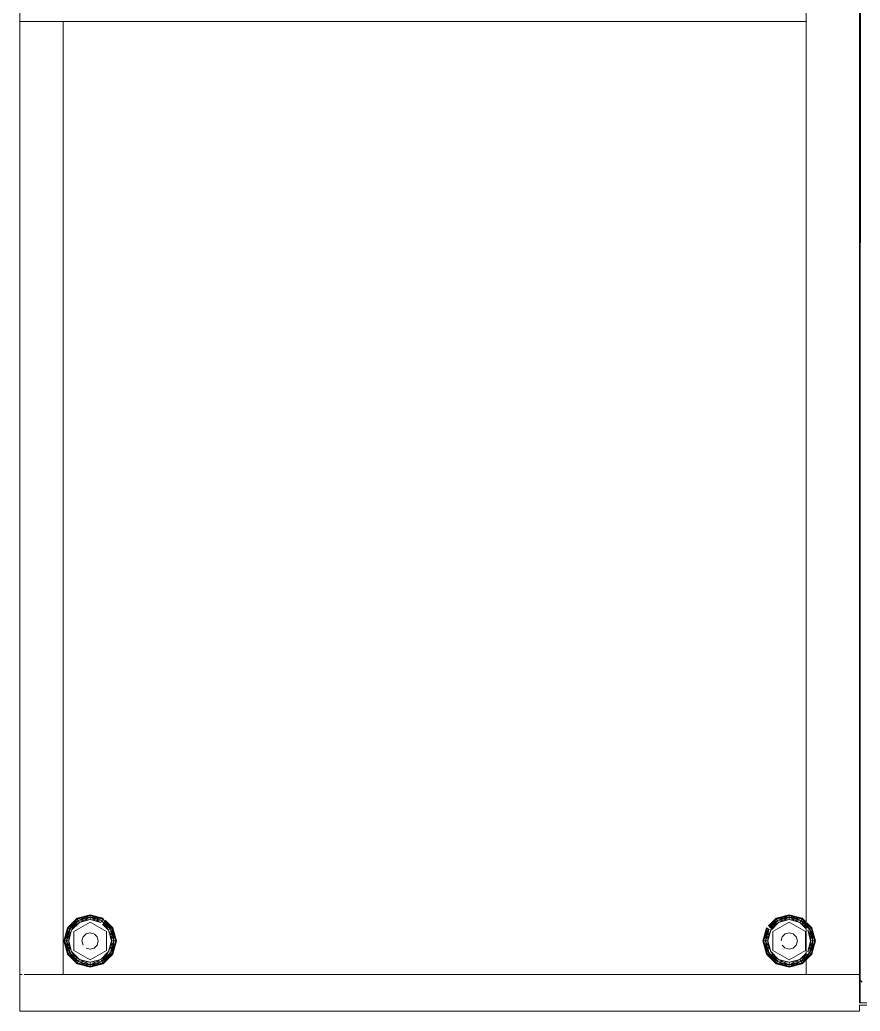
# Model space of a CAD drawing. Header units: inches. Extents: x 0 to 1536, y 72 to 1354.
# Drawn here: x 934.2 to 950.22, y 94.5 to 113.39 of the extents above; entities that cross this region are included whole.
import ezdxf

# ---------------------------------------------------------------- set-up
doc = ezdxf.new("R2010")
doc.units = ezdxf.units.IN
doc.header["$MEASUREMENT"] = 0
doc.layers.add('G-IMPT', color=8, linetype='Continuous', lineweight=9)
doc.layers.add('I-FURN-PNLS', color=30, linetype='Continuous', lineweight=9)

# ---------------------------------------------------------------- blocks, each defined once
blk = doc.blocks.new('WORKSTATION_1 - NCARB Leverage OPT A_dwg_3_KPWL4236-V38-Level XX  POWER _ SIGNAL')
at = {"layer": 'G-IMPT'}
for p, q in [((37.5, -1.5), (37.5, -1)), ((37.5, -1.5), (37.5, -1)), ((37.05, -1.5), (37.459, -1.5)), ((37.05, -1.5), (37.459, -1.5))]:
    blk.add_line(p, q, dxfattribs=at)
blk = doc.blocks.new('WORKSTATION_1 - NCARB Leverage OPT A_dwg_3_KESS2436-7491116-Level XX  POWER _ SIGNAL')
at = {"layer": 'G-IMPT'}
for p, q in [((36.987, -1.493), (1.974, -1.471)), ((36.987, -1.493), (2.013, -1.493)), ((2.013, -1.493), (36.987, -1.493)), ((2.013, -1.493), (36.975, -1.5)), ((36.975, -1.5), (2.025, -1.5)), ((36.975, -1.5), (2.025, -1.5)), ((36.987, -1.493), (2.027, -1.5)), ((36.975, -1.5), (37.012, -1.493)), ((37.012, -1.493), (36.975, -1.5)), ((37.012, -1.493), (36.975, -1.5)), ((37.012, -1.493), (37.046, -1.471)), ((37.046, -1.471), (37.012, -1.493)), ((37.012, -1.493), (37.046, -1.471))]:
    blk.add_line(p, q, dxfattribs=at)
blk = doc.blocks.new('WORKSTATION_1 - NCARB Leverage OPT A_dwg_3_KESS1236-V39-Level XX  POWER _ SIGNAL')
at = {"layer": 'G-IMPT'}
for p, q in [((37.012, -1.493), (1.988, -1.493)), ((36.975, -1.5), (1.988, -1.493)), ((2.025, -1.5), (36.975, -1.5)), ((36.975, -1.5), (2.025, -1.5)), ((36.975, -1.5), (37.012, -1.493)), ((36.975, -1.5), (37.012, -1.493)), ((37.025, -1.487), (37.012, -1.493)), ((37.024, -1.487), (37.025, -1.487)), ((37.062, -1.45), (37.025, -1.487)), ((37.025, -1.487), (37.046, -1.471))]:
    blk.add_line(p, q, dxfattribs=at)
blk = doc.blocks.new('WORKSTATION_1 - NCARB Leverage OPT A_dwg_3_42NN AA36_000000-7491118-Level XX  POWER _ SIGNAL')
for name in ['WORKSTATION_1 - NCARB Leverage OPT A_dwg_3_KPWL4236-V38-Level XX  POWER _ SIGNAL', 'WORKSTATION_1 - NCARB Leverage OPT A_dwg_3_KESS2436-7491116-Level XX  POWER _ SIGNAL', 'WORKSTATION_1 - NCARB Leverage OPT A_dwg_3_KESS1236-V39-Level XX  POWER _ SIGNAL']:
    blk.add_blockref(name, (0, 0))
blk = doc.blocks.new('WORKSTATION_1 - NCARB Leverage OPT A_dwg_3_KPGAS0972-7491113-Level XX  POWER _ SIGNAL')
at = {"layer": 'G-IMPT'}
for p, q in [((73.459, -1.492), (1.5, -1.47)), ((73.459, -1.485), (1.5, -1.496)), ((1.5, -1.492), (73.459, -1.492)), ((73.459, -1.5), (1.5, -1.492)), ((1.5, -1.496), (73.459, -1.496)), ((73.459, -1.496), (1.5, -1.5)), ((1.5, -1.5), (73.459, -1.5)), ((1.5, -1.5), (73.459, -1.5)), ((73.46, -1.492), (73.46, -1.47)), ((73.46, -1.485), (73.46, -1.496)), ((73.46, -1.5), (73.46, -1.492)), ((73.46, -1.496), (73.46, -1.5))]:
    blk.add_line(p, q, dxfattribs=at)
blk = doc.blocks.new('WORKSTATION_1 - NCARB Leverage OPT A_dwg_3_UGHS1672R-7491110-Level XX  POWER _ SIGNAL')
at = {"layer": 'G-IMPT'}
for p, q in [((36.289, 16), (71.181, 16)), ((36.289, 16), (71.181, 16)), ((36.289, 16), (71.181, 16)), ((36.289, 16), (71.181, 16)), ((36.289, 16), (71.239, 16)), ((71.239, 16), (36.289, 16)), ((71.181, 16), (71.181, 14.984)), ((71.181, 16), (71.181, 14.984)), ((71.181, 16), (71.239, 16)), ((71.239, 16), (71.181, 16)), ((71.181, 14.984), (71.181, 16)), ((71.181, 0.081), (71.181, 16)), ((71.181, 16), (71.181, 0.827)), ((71.181, 16), (71.181, 0.827)), ((71.239, 16), (71.288, 16)), ((71.288, 16), (71.239, 16)), ((71.239, 16), (71.288, 16)), ((71.288, 16), (71.239, 16)), ((71.314, 16), (71.723, 16)), ((71.314, 16), (71.723, 16)), ((71.723, 16), (71.314, 16)), ((71.723, 16), (71.314, 16)), ((71.764, 16), (71.882, 16)), ((71.882, 16), (71.764, 16)), ((71.764, 16), (71.882, 16)), ((71.882, 16), (71.764, 16)), ((71.882, 0), (71.882, 16)), ((71.882, 16), (71.882, 0)), ((71.882, 0), (71.882, 16)), ((71.882, 16), (71.882, 0)), ((70.543, 15.161), (70.293, 15.094)), ((70.293, 15.094), (70.543, 15.149)), ((70.3, 15.084), (70.543, 15.161)), ((70.543, 15.149), (70.3, 15.084)), ((70.543, 15.149), (70.3, 15.084)), ((70.317, 15.054), (70.543, 15.149)), ((70.793, 15.094), (70.543, 15.161)), ((70.543, 15.161), (70.543, 15.149)), ((70.543, 15.161), (70.787, 15.084)), ((70.543, 15.149), (70.543, 15.161)), ((70.543, 15.149), (70.543, 15.114)), ((70.787, 15.084), (70.543, 15.149)), ((70.543, 15.149), (70.77, 15.054)), ((70.543, 15.149), (70.793, 15.094)), ((70.787, 15.084), (70.543, 15.149)), ((70.543, 15.114), (70.543, 15.149)), ((26.088, 14.984), (71.181, 14.984)), ((52.316, 14.984), (53.017, 14.984)), ((53.017, 14.984), (52.316, 14.984)), ((53.017, 14.984), (52.316, 14.984)), ((53.017, 14.984), (71.181, 14.984)), ((53.017, 0.827), (53.017, 14.984)), ((53.017, 14.984), (71.181, 14.984)), ((53.017, 0.827), (53.017, 14.984)), ((53.017, 0.827), (53.017, 14.984)), ((53.017, 14.984), (71.181, 14.984)), ((53.017, 0), (53.017, 14.984)), ((70.183, 14.984), (70.11, 14.911)), ((70.11, 14.911), (70.19, 14.984)), ((70.2, 14.984), (70.121, 14.905)), ((70.2, 14.984), (70.121, 14.905)), ((70.121, 14.905), (70.223, 14.982)), ((70.121, 14.905), (70.149, 14.936)), ((70.149, 14.936), (70.193, 14.984)), ((70.151, 14.888), (70.247, 14.984)), ((70.151, 14.888), (70.224, 14.984)), ((70.247, 14.984), (70.151, 14.888)), ((70.224, 14.936), (70.151, 14.888)), ((70.182, 14.661), (70.363, 14.974)), ((70.363, 14.974), (70.182, 14.661)), ((70.271, 14.984), (70.192, 14.864)), ((70.312, 14.984), (70.192, 14.864)), ((70.293, 15.094), (70.197, 14.998)), ((70.206, 14.998), (70.293, 15.094)), ((70.206, 14.998), (70.3, 15.084)), ((70.3, 15.084), (70.214, 14.998)), ((70.3, 15.084), (70.214, 14.998)), ((70.235, 14.998), (70.3, 15.084)), ((70.243, 14.998), (70.317, 15.054)), ((70.297, 14.984), (70.251, 14.954)), ((70.261, 14.998), (70.317, 15.054)), ((70.317, 15.054), (70.261, 14.998)), ((70.317, 15.054), (70.279, 14.997)), ((70.293, 15.094), (70.3, 15.084)), ((70.3, 15.084), (70.293, 15.094)), ((70.3, 15.084), (70.543, 15.114)), ((70.3, 15.084), (70.317, 15.054)), ((70.317, 15.054), (70.3, 15.084)), ((70.317, 15.054), (70.543, 15.114)), ((70.543, 15.114), (70.317, 15.054)), ((70.543, 15.067), (70.317, 15.054)), ((70.34, 15.013), (70.317, 15.054)), ((70.34, 15.013), (70.317, 15.054)), ((70.543, 15.114), (70.34, 15.013)), ((70.34, 15.013), (70.543, 15.067)), ((70.543, 15.067), (70.34, 15.013)), ((70.363, 14.974), (70.724, 14.974)), ((70.724, 14.974), (70.363, 14.974)), ((70.543, 15.114), (70.77, 15.054)), ((70.543, 15.067), (70.543, 15.114)), ((70.746, 15.013), (70.543, 15.114)), ((70.543, 15.114), (70.787, 15.084)), ((70.543, 15.067), (70.543, 15.114)), ((70.77, 15.054), (70.543, 15.114)), ((70.746, 15.013), (70.543, 15.067)), ((70.77, 15.054), (70.543, 15.067)), ((70.746, 15.013), (70.543, 15.067)), ((70.724, 14.974), (70.904, 14.661)), ((70.724, 14.974), (70.904, 14.661)), ((70.746, 15.013), (70.77, 15.054)), ((70.746, 15.013), (70.77, 15.054)), ((70.787, 15.084), (70.77, 15.054)), ((70.77, 15.054), (70.787, 15.084)), ((70.834, 14.989), (70.77, 15.054)), ((70.812, 14.99), (70.77, 15.054)), ((70.77, 15.054), (70.855, 14.989)), ((70.834, 14.989), (70.77, 15.054)), ((70.895, 14.864), (70.775, 14.984)), ((70.895, 14.864), (70.775, 14.984)), ((70.793, 15.094), (70.787, 15.084)), ((70.787, 15.084), (70.793, 15.094)), ((70.882, 14.989), (70.787, 15.084)), ((70.787, 15.084), (70.859, 14.989)), ((70.787, 15.084), (70.892, 14.988)), ((70.882, 14.989), (70.787, 15.084)), ((70.936, 14.888), (70.79, 14.984)), ((70.899, 14.988), (70.793, 15.094)), ((70.793, 15.094), (70.89, 14.988)), ((70.936, 14.888), (70.839, 14.984)), ((70.936, 14.888), (70.839, 14.984)), ((70.895, 14.864), (70.847, 14.936)), ((70.861, 14.984), (70.965, 14.905)), ((70.864, 14.982), (70.936, 14.888)), ((70.934, 14.936), (70.886, 14.984)), ((70.965, 14.905), (70.886, 14.984)), ((70.893, 14.984), (70.937, 14.936)), ((70.896, 14.984), (70.976, 14.911)), ((70.976, 14.911), (70.903, 14.984)), ((70.965, 14.905), (70.934, 14.936)), ((70.937, 14.936), (70.965, 14.905)), ((71.181, 0.827), (71.181, 14.984)), ((71.181, 0.827), (71.181, 14.984)), ((71.181, 0.827), (71.181, 14.984)), ((70.043, 14.661), (70.11, 14.911)), ((70.043, 14.661), (70.121, 14.905)), ((70.056, 14.661), (70.11, 14.911)), ((70.056, 14.661), (70.121, 14.905)), ((70.056, 14.661), (70.121, 14.905)), ((70.056, 14.661), (70.151, 14.888)), ((70.09, 14.661), (70.121, 14.905)), ((70.09, 14.661), (70.151, 14.888)), ((70.151, 14.888), (70.09, 14.661)), ((70.192, 14.864), (70.09, 14.661)), ((70.11, 14.911), (70.121, 14.905)), ((70.121, 14.905), (70.11, 14.911)), ((70.121, 14.905), (70.151, 14.888)), ((70.151, 14.888), (70.121, 14.905)), ((70.151, 14.888), (70.137, 14.661)), ((70.192, 14.864), (70.137, 14.661)), ((70.192, 14.864), (70.151, 14.888)), ((70.192, 14.864), (70.151, 14.888)), ((70.409, 14.739), (70.388, 14.661)), ((70.409, 14.739), (70.388, 14.661)), ((70.388, 14.661), (70.409, 14.739)), ((70.466, 14.796), (70.409, 14.739)), ((70.466, 14.796), (70.409, 14.739)), ((70.409, 14.739), (70.466, 14.796)), ((70.543, 14.817), (70.466, 14.796)), ((70.543, 14.817), (70.466, 14.796)), ((70.466, 14.796), (70.543, 14.817)), ((70.621, 14.796), (70.543, 14.817)), ((70.621, 14.796), (70.543, 14.817)), ((70.543, 14.817), (70.621, 14.796)), ((70.678, 14.739), (70.621, 14.796)), ((70.678, 14.739), (70.621, 14.796)), ((70.621, 14.796), (70.678, 14.739)), ((70.699, 14.661), (70.678, 14.739)), ((70.699, 14.661), (70.678, 14.739)), ((70.678, 14.739), (70.699, 14.661)), ((70.895, 14.864), (70.936, 14.888)), ((70.895, 14.864), (70.936, 14.888)), ((70.949, 14.661), (70.895, 14.864)), ((70.996, 14.661), (70.895, 14.864)), ((70.949, 14.661), (70.895, 14.864)), ((70.965, 14.905), (70.936, 14.888)), ((70.936, 14.888), (70.965, 14.905)), ((70.936, 14.888), (70.996, 14.661)), ((70.941, 14.797), (70.936, 14.888)), ((70.936, 14.888), (71.031, 14.661)), ((70.996, 14.661), (70.936, 14.888)), ((70.949, 14.661), (70.943, 14.768)), ((70.976, 14.911), (70.965, 14.905)), ((70.965, 14.905), (70.976, 14.911)), ((71.031, 14.661), (70.965, 14.905)), ((70.965, 14.905), (70.996, 14.661)), ((70.965, 14.905), (71.043, 14.661)), ((71.031, 14.661), (70.965, 14.905)), ((71.043, 14.661), (70.976, 14.911)), ((70.976, 14.911), (71.031, 14.661)), ((70.043, 14.661), (70.11, 14.411)), ((70.043, 14.661), (70.056, 14.661)), ((70.121, 14.418), (70.043, 14.661)), ((70.056, 14.661), (70.043, 14.661)), ((70.056, 14.661), (70.09, 14.661)), ((70.056, 14.661), (70.121, 14.418)), ((70.11, 14.411), (70.056, 14.661)), ((70.056, 14.661), (70.121, 14.418)), ((70.151, 14.435), (70.056, 14.661)), ((70.09, 14.661), (70.056, 14.661)), ((70.151, 14.435), (70.09, 14.661)), ((70.137, 14.661), (70.09, 14.661)), ((70.121, 14.418), (70.09, 14.661)), ((70.09, 14.661), (70.151, 14.435)), ((70.09, 14.661), (70.192, 14.458)), ((70.137, 14.661), (70.09, 14.661)), ((70.137, 14.661), (70.151, 14.435)), ((70.137, 14.661), (70.192, 14.458)), ((70.182, 14.661), (70.363, 14.349)), ((70.182, 14.661), (70.363, 14.349)), ((70.388, 14.661), (70.409, 14.584)), ((70.409, 14.584), (70.388, 14.661)), ((70.409, 14.584), (70.388, 14.661)), ((70.409, 14.584), (70.466, 14.527)), ((70.466, 14.527), (70.409, 14.584)), ((70.466, 14.527), (70.409, 14.584)), ((70.678, 14.584), (70.621, 14.527)), ((70.678, 14.584), (70.621, 14.527)), ((70.678, 14.584), (70.621, 14.527)), ((70.681, 14.594), (70.699, 14.661)), ((70.699, 14.661), (70.681, 14.594)), ((70.699, 14.661), (70.681, 14.594)), ((70.904, 14.661), (70.724, 14.349)), ((70.904, 14.661), (70.724, 14.349)), ((70.895, 14.458), (70.949, 14.661)), ((70.895, 14.458), (70.996, 14.661)), ((70.895, 14.458), (70.949, 14.661)), ((70.996, 14.661), (70.936, 14.435)), ((71.031, 14.661), (70.936, 14.435)), ((70.936, 14.435), (70.996, 14.661)), ((70.936, 14.435), (70.949, 14.661)), ((70.949, 14.661), (70.996, 14.661)), ((70.949, 14.661), (70.996, 14.661)), ((70.965, 14.418), (71.031, 14.661)), ((71.043, 14.661), (70.965, 14.418)), ((70.965, 14.418), (71.031, 14.661)), ((70.996, 14.661), (70.965, 14.418)), ((70.976, 14.411), (71.043, 14.661)), ((71.031, 14.661), (70.976, 14.411)), ((71.031, 14.661), (70.996, 14.661)), ((70.996, 14.661), (71.031, 14.661)), ((71.043, 14.661), (71.031, 14.661)), ((71.031, 14.661), (71.043, 14.661)), ((70.11, 14.411), (70.121, 14.418)), ((70.121, 14.418), (70.11, 14.411)), ((70.11, 14.411), (70.257, 14.264)), ((70.265, 14.27), (70.11, 14.411)), ((70.121, 14.418), (70.151, 14.435)), ((70.151, 14.435), (70.121, 14.418)), ((70.121, 14.418), (70.267, 14.272)), ((70.259, 14.266), (70.121, 14.418)), ((70.121, 14.418), (70.267, 14.272)), ((70.29, 14.29), (70.121, 14.418)), ((70.192, 14.458), (70.151, 14.435)), ((70.192, 14.458), (70.151, 14.435)), ((70.293, 14.292), (70.151, 14.435)), ((70.272, 14.276), (70.151, 14.435)), ((70.151, 14.435), (70.293, 14.292)), ((70.151, 14.435), (70.327, 14.319)), ((70.192, 14.458), (70.299, 14.297)), ((70.192, 14.458), (70.33, 14.321)), ((70.466, 14.527), (70.543, 14.506)), ((70.543, 14.506), (70.466, 14.527)), ((70.543, 14.506), (70.466, 14.527)), ((70.895, 14.458), (70.746, 14.31)), ((70.895, 14.458), (70.746, 14.31)), ((70.746, 14.31), (70.936, 14.435)), ((70.895, 14.458), (70.77, 14.269)), ((70.936, 14.435), (70.77, 14.269)), ((70.936, 14.435), (70.77, 14.269)), ((70.965, 14.418), (70.77, 14.269)), ((70.936, 14.435), (70.787, 14.239)), ((70.787, 14.239), (70.965, 14.418)), ((70.787, 14.239), (70.965, 14.418)), ((70.976, 14.411), (70.787, 14.239)), ((70.965, 14.418), (70.793, 14.228)), ((70.793, 14.228), (70.976, 14.411)), ((70.895, 14.458), (70.936, 14.435)), ((70.895, 14.458), (70.936, 14.435)), ((70.965, 14.418), (70.936, 14.435)), ((70.936, 14.435), (70.965, 14.418)), ((70.976, 14.411), (70.965, 14.418)), ((70.965, 14.418), (70.976, 14.411)), ((70.293, 14.228), (70.3, 14.239)), ((70.3, 14.239), (70.293, 14.228)), ((70.293, 14.228), (70.543, 14.161)), ((70.543, 14.174), (70.293, 14.228)), ((70.3, 14.239), (70.317, 14.269)), ((70.317, 14.269), (70.3, 14.239)), ((70.3, 14.239), (70.543, 14.174)), ((70.543, 14.161), (70.3, 14.239)), ((70.3, 14.239), (70.543, 14.174)), ((70.543, 14.208), (70.3, 14.239)), ((70.34, 14.31), (70.317, 14.269)), ((70.34, 14.31), (70.317, 14.269)), ((70.543, 14.208), (70.317, 14.269)), ((70.543, 14.174), (70.317, 14.269)), ((70.317, 14.269), (70.543, 14.208)), ((70.317, 14.269), (70.543, 14.255)), ((70.34, 14.31), (70.543, 14.208)), ((70.34, 14.31), (70.543, 14.255)), ((70.366, 14.349), (70.724, 14.349)), ((70.366, 14.349), (70.724, 14.349)), ((70.746, 14.31), (70.543, 14.255)), ((70.543, 14.208), (70.746, 14.31)), ((70.543, 14.255), (70.746, 14.31)), ((70.77, 14.269), (70.543, 14.208)), ((70.543, 14.255), (70.77, 14.269)), ((70.77, 14.269), (70.543, 14.174)), ((70.543, 14.208), (70.77, 14.269)), ((70.543, 14.255), (70.543, 14.208)), ((70.543, 14.255), (70.543, 14.208)), ((70.543, 14.174), (70.787, 14.239)), ((70.787, 14.239), (70.543, 14.208)), ((70.787, 14.239), (70.543, 14.161)), ((70.543, 14.174), (70.787, 14.239)), ((70.543, 14.161), (70.793, 14.228)), ((70.793, 14.228), (70.543, 14.174)), ((70.543, 14.174), (70.543, 14.208)), ((70.543, 14.208), (70.543, 14.174)), ((70.543, 14.161), (70.543, 14.174)), ((70.543, 14.174), (70.543, 14.161)), ((70.746, 14.31), (70.77, 14.269)), ((70.746, 14.31), (70.77, 14.269)), ((70.787, 14.239), (70.77, 14.269)), ((70.77, 14.269), (70.787, 14.239)), ((70.793, 14.228), (70.787, 14.239)), ((70.787, 14.239), (70.793, 14.228)), ((70.121, 1.582), (70.317, 1.731)), ((70.293, 1.772), (70.151, 1.629)), ((70.153, 1.628), (70.3, 1.761)), ((70.159, 1.624), (70.293, 1.772)), ((70.3, 1.761), (70.161, 1.622)), ((70.3, 1.761), (70.161, 1.622)), ((70.182, 1.606), (70.3, 1.761)), ((70.187, 1.601), (70.317, 1.731)), ((70.187, 1.601), (70.317, 1.731)), ((70.216, 1.579), (70.317, 1.731)), ((70.543, 1.839), (70.293, 1.772)), ((70.293, 1.772), (70.543, 1.826)), ((70.293, 1.772), (70.3, 1.761)), ((70.3, 1.761), (70.293, 1.772)), ((70.3, 1.761), (70.543, 1.839)), ((70.543, 1.826), (70.3, 1.761)), ((70.543, 1.826), (70.3, 1.761)), ((70.3, 1.761), (70.543, 1.792)), ((70.3, 1.761), (70.317, 1.731)), ((70.317, 1.731), (70.3, 1.761)), ((70.317, 1.731), (70.543, 1.826)), ((70.317, 1.731), (70.543, 1.792)), ((70.543, 1.792), (70.317, 1.731)), ((70.543, 1.745), (70.317, 1.731)), ((70.34, 1.69), (70.317, 1.731)), ((70.34, 1.69), (70.317, 1.731)), ((70.543, 1.792), (70.34, 1.69)), ((70.543, 1.745), (70.34, 1.69)), ((70.793, 1.772), (70.543, 1.839)), ((70.543, 1.839), (70.543, 1.826)), ((70.543, 1.839), (70.787, 1.761)), ((70.543, 1.826), (70.543, 1.839)), ((70.543, 1.826), (70.543, 1.792)), ((70.787, 1.761), (70.543, 1.826)), ((70.543, 1.826), (70.77, 1.731)), ((70.543, 1.826), (70.793, 1.772)), ((70.787, 1.761), (70.543, 1.826)), ((70.543, 1.792), (70.543, 1.826)), ((70.543, 1.792), (70.77, 1.731)), ((70.543, 1.745), (70.543, 1.792)), ((70.746, 1.69), (70.543, 1.792)), ((70.543, 1.792), (70.787, 1.761)), ((70.543, 1.745), (70.543, 1.792)), ((70.77, 1.731), (70.543, 1.792)), ((70.746, 1.69), (70.543, 1.745)), ((70.77, 1.731), (70.543, 1.745)), ((70.746, 1.69), (70.543, 1.745)), ((70.746, 1.69), (70.77, 1.731)), ((70.746, 1.69), (70.77, 1.731)), ((70.787, 1.761), (70.77, 1.731)), ((70.77, 1.731), (70.787, 1.761)), ((70.77, 1.731), (70.936, 1.565)), ((70.895, 1.542), (70.77, 1.731)), ((70.77, 1.731), (70.965, 1.582)), ((70.936, 1.565), (70.77, 1.731)), ((70.793, 1.772), (70.787, 1.761)), ((70.787, 1.761), (70.793, 1.772)), ((70.965, 1.582), (70.787, 1.761)), ((70.787, 1.761), (70.936, 1.565)), ((70.787, 1.761), (70.976, 1.589)), ((70.965, 1.582), (70.787, 1.761)), ((70.976, 1.589), (70.793, 1.772)), ((70.793, 1.772), (70.965, 1.582)), ((70.11, 1.589), (70.043, 1.339)), ((70.043, 1.339), (70.121, 1.582)), ((70.056, 1.339), (70.11, 1.589)), ((70.121, 1.582), (70.056, 1.339)), ((70.121, 1.582), (70.056, 1.339)), ((70.056, 1.339), (70.151, 1.565)), ((70.09, 1.339), (70.121, 1.582)), ((70.09, 1.339), (70.151, 1.565)), ((70.151, 1.565), (70.09, 1.339)), ((70.192, 1.542), (70.09, 1.339)), ((70.11, 1.589), (70.121, 1.582)), ((70.121, 1.582), (70.11, 1.589)), ((70.121, 1.582), (70.151, 1.565)), ((70.151, 1.565), (70.121, 1.582)), ((70.151, 1.565), (70.137, 1.339)), ((70.192, 1.542), (70.137, 1.339)), ((70.34, 1.69), (70.151, 1.565)), ((70.192, 1.542), (70.151, 1.565)), ((70.192, 1.542), (70.151, 1.565)), ((70.182, 1.339), (70.363, 1.651)), ((70.182, 1.339), (70.363, 1.651)), ((70.223, 1.573), (70.34, 1.69)), ((70.724, 1.651), (70.363, 1.651)), ((70.724, 1.651), (70.363, 1.651)), ((70.904, 1.339), (70.724, 1.651)), ((70.904, 1.339), (70.724, 1.651)), ((70.895, 1.542), (70.746, 1.69)), ((70.936, 1.565), (70.746, 1.69)), ((70.895, 1.542), (70.746, 1.69)), ((70.895, 1.542), (70.936, 1.565)), ((70.895, 1.542), (70.936, 1.565)), ((70.895, 1.542), (70.949, 1.339)), ((70.996, 1.339), (70.895, 1.542)), ((70.949, 1.339), (70.895, 1.542)), ((70.965, 1.582), (70.936, 1.565)), ((70.936, 1.565), (70.965, 1.582)), ((70.936, 1.565), (70.996, 1.339)), ((70.949, 1.339), (70.936, 1.565)), ((70.936, 1.565), (71.031, 1.339)), ((70.996, 1.339), (70.936, 1.565)), ((70.976, 1.589), (70.965, 1.582)), ((70.965, 1.582), (70.976, 1.589)), ((71.031, 1.339), (70.965, 1.582)), ((70.965, 1.582), (70.996, 1.339)), ((70.965, 1.582), (71.043, 1.339)), ((71.031, 1.339), (70.965, 1.582)), ((71.043, 1.339), (70.976, 1.589)), ((70.976, 1.589), (71.031, 1.339)), ((70.043, 1.339), (70.11, 1.089)), ((70.043, 1.339), (70.056, 1.339)), ((70.121, 1.095), (70.043, 1.339)), ((70.056, 1.339), (70.043, 1.339)), ((70.056, 1.339), (70.09, 1.339)), ((70.056, 1.339), (70.121, 1.095)), ((70.11, 1.089), (70.056, 1.339)), ((70.056, 1.339), (70.121, 1.095)), ((70.151, 1.112), (70.056, 1.339)), ((70.09, 1.339), (70.056, 1.339)), ((70.151, 1.112), (70.09, 1.339)), ((70.137, 1.339), (70.09, 1.339)), ((70.121, 1.095), (70.09, 1.339)), ((70.09, 1.339), (70.151, 1.112)), ((70.09, 1.339), (70.192, 1.136)), ((70.137, 1.339), (70.09, 1.339)), ((70.137, 1.339), (70.151, 1.112)), ((70.137, 1.339), (70.192, 1.136)), ((70.363, 1.026), (70.182, 1.339)), ((70.363, 1.026), (70.182, 1.339)), ((70.409, 1.416), (70.388, 1.339)), ((70.388, 1.339), (70.409, 1.416)), ((70.388, 1.339), (70.409, 1.416)), ((70.388, 1.339), (70.409, 1.261)), ((70.388, 1.339), (70.409, 1.261)), ((70.409, 1.261), (70.388, 1.339)), ((70.416, 1.423), (70.466, 1.473)), ((70.416, 1.423), (70.466, 1.473)), ((70.416, 1.423), (70.466, 1.473)), ((70.543, 1.494), (70.466, 1.473)), ((70.466, 1.473), (70.543, 1.494)), ((70.466, 1.473), (70.543, 1.494)), ((70.621, 1.473), (70.543, 1.494)), ((70.543, 1.494), (70.621, 1.473)), ((70.543, 1.494), (70.621, 1.473)), ((70.678, 1.416), (70.621, 1.473)), ((70.621, 1.473), (70.678, 1.416)), ((70.621, 1.473), (70.678, 1.416)), ((70.699, 1.339), (70.678, 1.416)), ((70.678, 1.416), (70.699, 1.339)), ((70.678, 1.416), (70.699, 1.339)), ((70.678, 1.261), (70.699, 1.339)), ((70.678, 1.261), (70.699, 1.339)), ((70.699, 1.339), (70.678, 1.261)), ((70.904, 1.339), (70.724, 1.026)), ((70.724, 1.026), (70.904, 1.339)), ((70.949, 1.339), (70.895, 1.136)), ((70.895, 1.136), (70.996, 1.339)), ((70.895, 1.136), (70.949, 1.339)), ((70.996, 1.339), (70.936, 1.112)), ((71.031, 1.339), (70.936, 1.112)), ((70.936, 1.112), (70.996, 1.339)), ((70.936, 1.112), (70.949, 1.339)), ((70.949, 1.339), (70.996, 1.339)), ((70.949, 1.339), (70.996, 1.339)), ((71.031, 1.339), (70.965, 1.095)), ((71.043, 1.339), (70.965, 1.095)), ((71.031, 1.339), (70.965, 1.095)), ((70.996, 1.339), (70.965, 1.095)), ((71.043, 1.339), (70.976, 1.089)), ((71.031, 1.339), (70.976, 1.089)), ((71.031, 1.339), (70.996, 1.339)), ((70.996, 1.339), (71.031, 1.339)), ((71.043, 1.339), (71.031, 1.339)), ((71.031, 1.339), (71.043, 1.339)), ((70.192, 1.136), (70.151, 1.112)), ((70.192, 1.136), (70.151, 1.112)), ((70.192, 1.136), (70.317, 0.946)), ((70.192, 1.136), (70.34, 0.987)), ((70.409, 1.261), (70.466, 1.204)), ((70.409, 1.261), (70.466, 1.204)), ((70.466, 1.204), (70.409, 1.261)), ((70.466, 1.204), (70.543, 1.183)), ((70.466, 1.204), (70.543, 1.183)), ((70.543, 1.183), (70.466, 1.204)), ((70.543, 1.183), (70.621, 1.204)), ((70.543, 1.183), (70.621, 1.204)), ((70.621, 1.204), (70.543, 1.183)), ((70.895, 1.136), (70.746, 0.987)), ((70.746, 0.987), (70.895, 1.136)), ((70.77, 0.946), (70.895, 1.136)), ((70.895, 1.136), (70.936, 1.112)), ((70.895, 1.136), (70.936, 1.112)), ((70.11, 1.089), (70.121, 1.095)), ((70.121, 1.095), (70.11, 1.089)), ((70.11, 1.089), (70.293, 0.906)), ((70.3, 0.916), (70.11, 1.089)), ((70.121, 1.095), (70.151, 1.112)), ((70.151, 1.112), (70.121, 1.095)), ((70.121, 1.095), (70.3, 0.916)), ((70.293, 0.906), (70.121, 1.095)), ((70.121, 1.095), (70.3, 0.916)), ((70.317, 0.946), (70.121, 1.095)), ((70.151, 1.112), (70.317, 0.946)), ((70.3, 0.916), (70.151, 1.112)), ((70.151, 1.112), (70.317, 0.946)), ((70.151, 1.112), (70.34, 0.987)), ((70.3, 0.916), (70.317, 0.946)), ((70.317, 0.946), (70.3, 0.916)), ((70.34, 0.987), (70.317, 0.946)), ((70.34, 0.987), (70.317, 0.946)), ((70.543, 0.886), (70.317, 0.946)), ((70.543, 0.851), (70.317, 0.946)), ((70.317, 0.946), (70.543, 0.886)), ((70.317, 0.946), (70.543, 0.933)), ((70.34, 0.987), (70.543, 0.886)), ((70.34, 0.987), (70.543, 0.933)), ((70.724, 1.026), (70.363, 1.026)), ((70.363, 1.026), (70.724, 1.026)), ((70.746, 0.987), (70.543, 0.933)), ((70.543, 0.886), (70.746, 0.987)), ((70.543, 0.933), (70.746, 0.987)), ((70.77, 0.946), (70.543, 0.886)), ((70.543, 0.933), (70.77, 0.946)), ((70.77, 0.946), (70.543, 0.851)), ((70.543, 0.886), (70.77, 0.946)), ((70.746, 0.987), (70.836, 1.046)), ((70.746, 0.987), (70.77, 0.946)), ((70.746, 0.987), (70.77, 0.946)), ((70.936, 1.112), (70.77, 0.946)), ((70.77, 0.946), (70.936, 1.112)), ((70.864, 1.018), (70.77, 0.946)), ((70.787, 0.916), (70.77, 0.946)), ((70.77, 0.946), (70.787, 0.916)), ((70.936, 1.112), (70.787, 0.916)), ((70.787, 0.916), (70.965, 1.095)), ((70.787, 0.916), (70.965, 1.095)), ((70.976, 1.089), (70.787, 0.916)), ((70.965, 1.095), (70.793, 0.906)), ((70.793, 0.906), (70.976, 1.089)), ((70.87, 1.069), (70.936, 1.112)), ((70.965, 1.095), (70.9, 1.046)), ((70.965, 1.095), (70.936, 1.112)), ((70.936, 1.112), (70.965, 1.095)), ((70.976, 1.089), (70.965, 1.095)), ((70.965, 1.095), (70.976, 1.089)), ((53.017, 0.827), (71.181, 0.827)), ((53.017, 0), (53.017, 0.827)), ((53.017, 0.827), (71.181, 0.827)), ((70.293, 0.906), (70.3, 0.916)), ((70.3, 0.916), (70.293, 0.906)), ((70.293, 0.906), (70.543, 0.839)), ((70.543, 0.851), (70.293, 0.906)), ((70.3, 0.916), (70.543, 0.851)), ((70.543, 0.839), (70.3, 0.916)), ((70.3, 0.916), (70.543, 0.851)), ((70.543, 0.886), (70.3, 0.916)), ((70.543, 0.933), (70.543, 0.886)), ((70.543, 0.933), (70.543, 0.886)), ((70.543, 0.851), (70.787, 0.916)), ((70.787, 0.916), (70.543, 0.886)), ((70.787, 0.916), (70.543, 0.839)), ((70.543, 0.851), (70.787, 0.916)), ((70.543, 0.839), (70.793, 0.906)), ((70.793, 0.906), (70.543, 0.851)), ((70.543, 0.851), (70.543, 0.886)), ((70.543, 0.886), (70.543, 0.851)), ((70.543, 0.839), (70.543, 0.851)), ((70.543, 0.851), (70.543, 0.839)), ((70.793, 0.906), (70.787, 0.916)), ((70.787, 0.916), (70.793, 0.906)), ((71.181, 0.081), (71.181, 0.827)), ((71.181, 0.827), (71.181, 0.081)), ((71.181, 0.827), (71.181, 0.081)), ((26.088, 0), (71.882, 0)), ((26.088, 0), (71.882, 0)), ((53.017, 0), (52.316, 0)), ((53.017, 0), (52.316, 0)), ((53.017, 0), (52.316, 0)), ((53.017, 0), (52.316, 0)), ((71.181, 0), (53.017, 0)), ((71.181, 0), (53.017, 0)), ((71.181, 0), (71.181, 0.047)), ((71.181, 0), (71.181, 0.047)), ((71.181, 0.047), (71.181, 0)), ((71.181, 0.047), (71.181, 0)), ((71.882, 0), (71.181, 0)), ((71.181, 0), (71.882, 0))]:
    blk.add_line(p, q, dxfattribs=at)
blk = doc.blocks.new('WORKSTATION_1 - Layout - Option A-7491167-Level XX  POWER _ SIGNAL')
at = {"layer": 'I-FURN-PNLS'}
for p, q in [((17.5, -0.497), (1.5, -0.497)), ((1.5, -0.497), (1.5, -0.615)), ((17.5, -19.362), (17.5, -0.497)), ((1.5, -0.656), (-1.5, -0.656)), ((1.5, -72.615), (1.5, -0.655)), ((1.5, -72.656), (1.5, -0.656)), ((1.5, -0.656), (1.5, -1.065)), ((1.5, -1.091), (1.5, -1.14)), ((1.5, -1.14), (1.5, -1.198)), ((1.5, -1.198), (1.5, -36.09)), ((17.5, -20.063), (17.5, -19.362))]:
    blk.add_line(p, q, dxfattribs=at)
for name, p, rotation in [('WORKSTATION_1 - NCARB Leverage OPT A_dwg_3_UGHS1672R-7491110-Level XX  POWER _ SIGNAL', (17.5, -72.379), 89.99999999999999), ('WORKSTATION_1 - NCARB Leverage OPT A_dwg_3_42NN AA36_000000-7491118-Level XX  POWER _ SIGNAL', (0, -38.115), 90.00000000000001), ('WORKSTATION_1 - NCARB Leverage OPT A_dwg_3_KPGAS0972-7491113-Level XX  POWER _ SIGNAL', (0, -74.115), 89.99999999999999)]:
    blk.add_blockref(name, p, dxfattribs=dict(rotation=rotation))

msp = doc.modelspace()

# ---------------------------------------------------------------- block references
at = {"layer": 'I-FURN-PNLS', "rotation": 180}
msp.add_blockref('WORKSTATION_1 - Layout - Option A-7491167-Level XX  POWER _ SIGNAL', (951.705, 94), dxfattribs=at)

doc.saveas('drawing.dxf')
